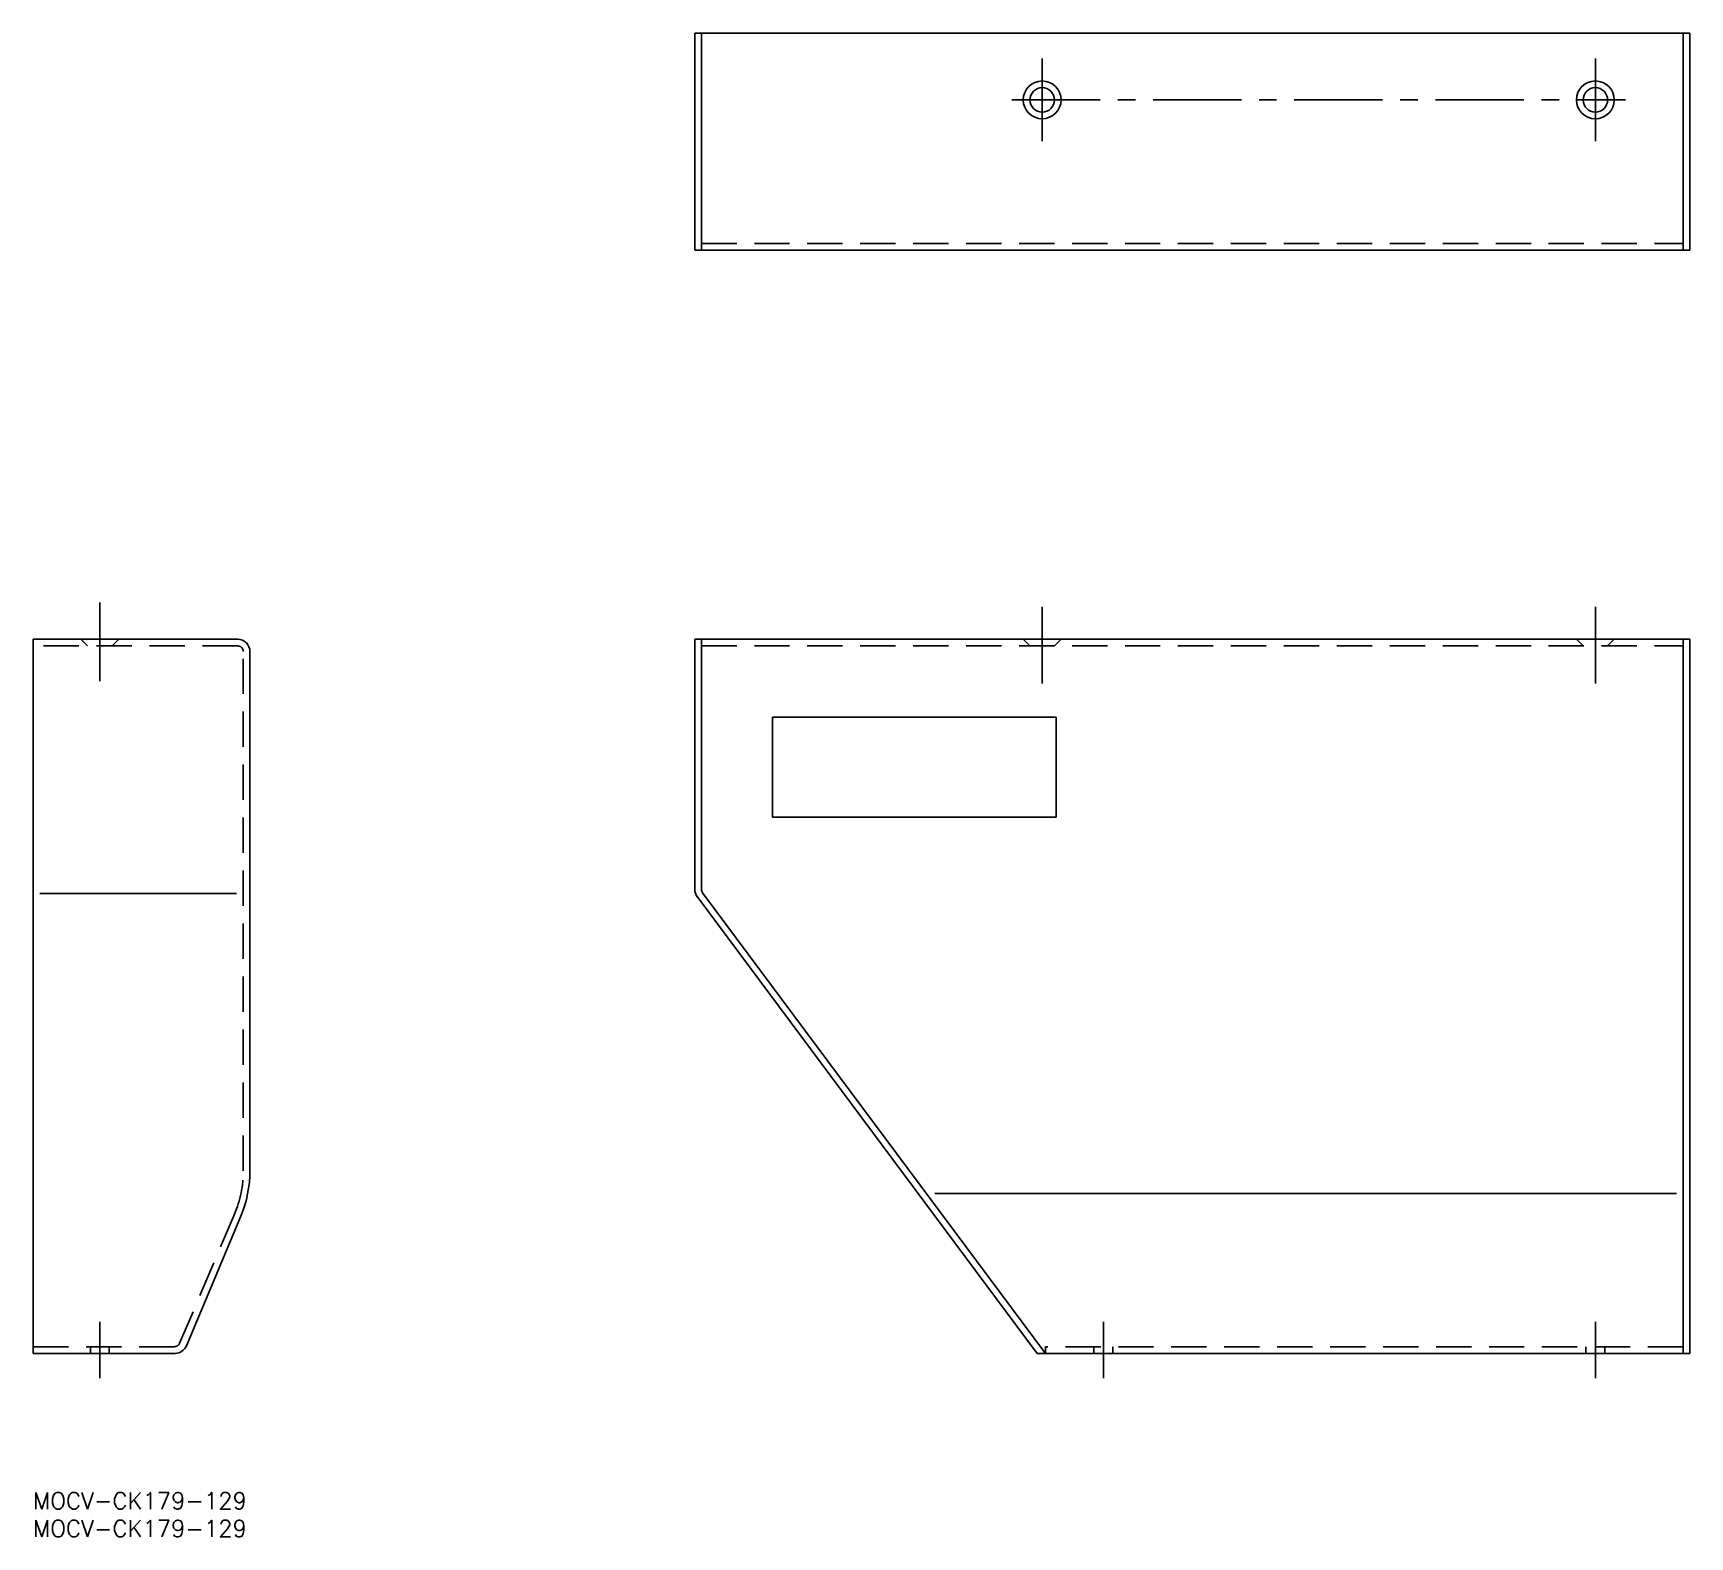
# Model space of a CAD drawing. Extents: x 0 to 298, y -9 to 261.
import ezdxf

# ---------------------------------------------------------------- set-up
doc = ezdxf.new("R2010")
doc.units = 0
doc.header["$LTSCALE"] = 0.5
doc.linetypes.add('CENTER', pattern=[50.8, 31.75, -6.35, 6.35, -6.35])
doc.linetypes.add('DASHED', pattern=[19.05, 12.7, -6.35])
doc.layers.get('0').update_dxf_attribs({"linetype": 'CONTINUOUS'})
doc.layers.add('CENTER', color=1, linetype='CENTER')
doc.styles.get("Standard").update_dxf_attribs({"font": 'txt.shx', "height": 3, "bigfont": 'bigfont.shx'})

# ---------------------------------------------------------------- blocks, each defined once
blk = doc.blocks.new('*U35')
at = {"color": 7, "linetype": 'CONTINUOUS'}
for p in [(0, -4), (0, -9)]:
    blk.add_text('MOCV-CK179-129', height=3, dxfattribs=at).set_placement(p)

msp = doc.modelspace()

# ---------------------------------------------------------------- linework, layer by layer
at = {"color": 7, "linetype": 'CONTINUOUS'}
for p, q in [((119, 261.4), (298, 261.4)), ((119, 222.4), (119, 261.4)), ((120.2, 222.4), (120.2, 261.4)), ((296.8, 261.4), (296.8, 222.4)), ((298, 261.4), (298, 222.4)), ((119, 222.4), (298, 222.4)), ((36.8, 152.4), (0, 152.4)), ((0, 24), (0, 152.4)), ((119, 152.4), (298, 152.4)), ((119, 107.43), (119, 152.4)), ((120.2, 107.43), (120.2, 152.4)), ((296.8, 152.4), (296.8, 24)), ((298, 152.4), (298, 24)), ((39, 56.87), (39, 150.2)), ((184, 138.4), (133, 138.4)), ((133, 138.4), (133, 120.4)), ((184, 120.4), (184, 138.4)), ((133, 120.4), (184, 120.4)), ((180.6, 24), (119.44, 106.12)), ((182.1, 24), (120.4, 106.83)), ((37.35, 48.66), (27.57, 25.35)), ((0, 24), (25.54, 24)), ((298, 24), (180.6, 24))]:
    msp.add_line(p, q, dxfattribs=at)
at = {"color": 3, "linetype": 'DASHED'}
for p, q in [((120.2, 223.6), (296.8, 223.6)), ((9.8, 151.2), (8.6, 152.4)), ((15.4, 152.4), (14.2, 151.2)), ((178.1, 152.4), (179.3, 151.2)), ((183.7, 151.2), (184.9, 152.4)), ((277.6, 152.4), (278.8, 151.2)), ((283.2, 151.2), (284.4, 152.4)), ((36.8, 151.2), (0, 151.2)), ((37.8, 56.84), (37.8, 150.2)), ((120.2, 151.2), (296.8, 151.2)), ((36.21, 49.02), (26.35, 25.81)), ((0, 25.2), (25.43, 25.2)), ((10.3, 25.2), (10.3, 24)), ((13.7, 25.2), (13.7, 24)), ((296.8, 25.2), (182.1, 25.2)), ((182.1, 25.2), (182.1, 24)), ((190.8, 25.2), (190.8, 24)), ((194.2, 25.2), (194.2, 24)), ((279.3, 25.2), (279.3, 24)), ((282.7, 25.2), (282.7, 24))]:
    msp.add_line(p, q, dxfattribs=at)
at = {"color": 3, "linetype": 'CONTINUOUS'}
for p, q in [((36.6, 106.7), (1.2, 106.7)), ((162.17, 52.77), (295.6, 52.77))]:
    msp.add_line(p, q, dxfattribs=at)
at = {"color": 7, "linetype": 'CONTINUOUS'}
for centre, radius in [((181.5, 249.4), 3.4), ((181.5, 249.4), 2.2), ((281, 249.4), 3.4), ((281, 249.4), 2.2)]:
    msp.add_circle(centre, radius, dxfattribs=at)
for centre, radius, start, end in [((36.8, 150.2), 2.2, 0, 90), ((121.2, 107.43), 2.2, 180, 216.681), ((121.2, 107.43), 1, 180, 216.681), ((17.8, 56.87), 21.2, 337.238, 0), ((25.54, 26.2), 2.2, 270, 337.238)]:
    msp.add_arc(centre, radius, start, end, dxfattribs=at)
at = {"color": 3, "linetype": 'DASHED'}
for centre, radius, start, end in [((36.8, 150.2), 1, 0, 90), ((17.8, 56.84), 20, 336.9865, 0), ((25.43, 26.2), 1, 270, 336.9865)]:
    msp.add_arc(centre, radius, start, end, dxfattribs=at)
at = {"layer": 'CENTER', "color": 1, "linetype": 'CENTER'}
for p, q in [((181.5, 256.84), (181.5, 241.96)), ((281, 256.84), (281, 241.96)), ((176.05, 249.4), (286.45, 249.4)), ((12, 159), (12, 144.9)), ((181.5, 158.26), (181.5, 144.44)), ((281, 158.26), (281, 144.44)), ((12, 29.65), (12, 19.55)), ((192.5, 29.65), (192.5, 19.55)), ((281, 29.65), (281, 19.55))]:
    msp.add_line(p, q, dxfattribs=at)

# ---------------------------------------------------------------- block references
at = {"color": 7, "linetype": 'CONTINUOUS'}
msp.add_blockref('*U35', (0, 0), dxfattribs=at)

doc.saveas('drawing.dxf')
